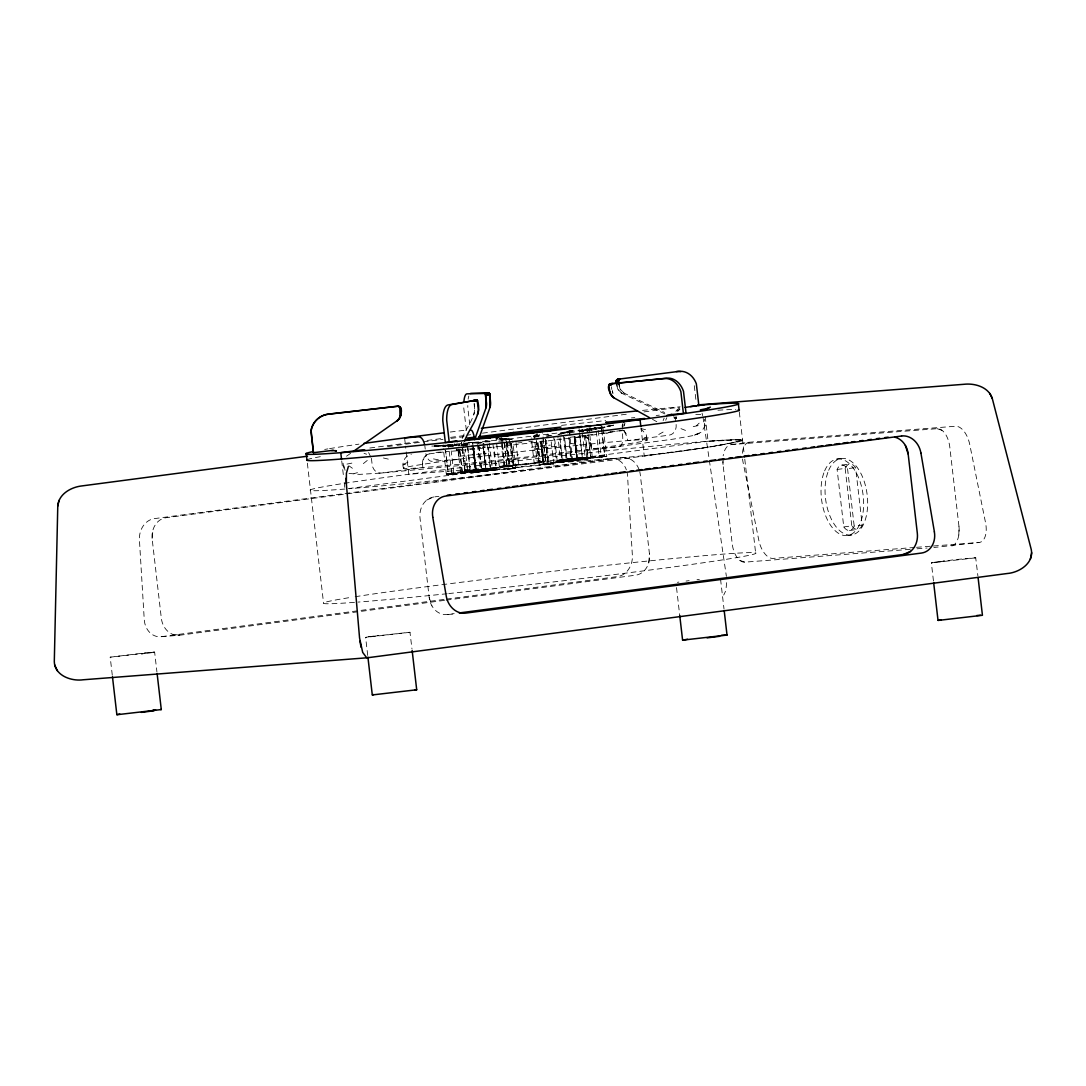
<?xml version="1.0" encoding="UTF-8"?>
<svg xmlns="http://www.w3.org/2000/svg" width="1086" height="1086" viewBox="0 0 1086 1086"><rect width="100%" height="100%" fill="white"/><g stroke="black" fill="none" stroke-linecap="round" stroke-linejoin="round"><path stroke-width="0.75" stroke-dasharray="5 3.75" d="M348.973 473.415L359.493 474.378L381.295 473.062L463.654 465.202L569.553 453.093L673.795 439.056L693.058 435.595L701.244 432.228L705.031 425.888L704.515 419.21M403.395 468.039C401.508 461.984 405.295 455.604 411.418 454.165M910.231 549.326L744.847 562.141A19.29 10.453 82.5 0 1 732.208 543.787L723.045 464.577L723.127 458.726M958.816 535.018L958.952 526.235L949.788 447.011A19.29 10.453 82.5 0 0 937.137 428.671L731.258 444.608A19.29 10.453 82.5 0 0 723.167 455.794M726.67 582.666L725.842 590.608L723.724 595.06M345.063 470.319L343.963 465.826M444.486 600.368L179.611 635.242A19.29 16.209 85.6 0 1 161.325 618.205L152.162 538.995L152.909 530.063M648.709 562.86L649.455 553.928L640.292 474.718A19.29 16.209 85.6 0 0 639.749 471.745M458.496 456.147L459.242 449.265A9.638 5.226 82.5 0 0 458.496 456.147L458.862 459.256L431.902 461.333A9.638 5.226 82.5 0 1 425.821 453.663M533.525 437.142C532.574 434.278 543.299 433.015 538.059 436.993M512.416 439.749L506.293 438.785L509.334 465.636L506.293 438.785L500.714 439.273L506.429 440.332M622.224 428.875L623.242 422.78M462.188 438.5C466.152 427.097 477.134 416.467 474.188 403.558M371.426 458.346L372.145 464.55A9.638 8.104 85.6 0 0 381.295 473.062L422.861 467.591L422.508 464.496L424.083 457.41L429.432 453.853L443.78 451.966M539.62 434.807C537.013 435.269 537.081 437.862 533.973 437.088M623.758 426.418L624.925 423.567L622.549 429.011M460.342 449.835L456.446 450.256L459.324 444.378M462.487 445.423L463.926 442.491M504.108 442.423L507.23 469.301L510.149 468.894L515.836 467.957L512.741 441.106M535.425 462.853L499.316 466.423L533.973 463.423L545.783 461.021L582.381 457.233L579.612 433.328M696.452 425.739L699.167 423.133M476.863 442.436C462.731 443.414 488.551 442.708 473.577 442.341M573.937 459.989L572.566 460.097L569.403 431.509L565.616 432.866M363.362 463.6L367.312 460.423M506.28 438.839L496.288 438.798M534.407 437.02L537.421 435.418M346.488 456.215L350.792 453.229M679.687 409.463L676.999 411.241A9.638 8.104 85.6 0 1 679.931 408.472M462.758 445.26L466.396 445.151M658.74 434.481L664.863 431.088M583.576 430.748L579.354 431.685L582.612 459.975L588.164 459.337L585.395 435.405L588.11 459.351L545.946 463.641A35.919 0.882 -6.6 0 1 496.587 469.098L476.347 471.324L477.555 471.134M443.034 445.26L467.659 445.056M403.34 464.333L410.046 461.211M426.825 500.022L433.884 496.981L438.907 496.316M571.25 430.273L563.905 432.567L568.67 431.889M546.054 437.101L550.439 435.282L546.109 435.73M606.64 433.518L610.739 431.834M569.05 431.753L573.109 430.355M559.792 460.45L556.466 461.211A35.919 0.882 -6.6 0 0 512.035 466.016L446.305 473.998L443.278 448.423M533.783 450.405L542.959 446.821M581.037 431.237L585.544 429.594L614.459 425.006L602.038 427.803M557.973 434.617L564.272 432.364M561.095 434.156L565.684 432.527M542.063 464.455L545.946 463.641C611.581 458.889 677.773 454.572 742.24 440.631L742.62 439.884L732.371 439.694L708.086 441.242L556.466 461.211L553.724 437.468M579.748 431.536L585.544 429.594L503.565 439.613L434.386 446.061L445.789 446.007M564.611 433.138L567.788 432.119M567.639 431.604L574.548 429.622M558.72 434.522L564.924 432.622M353.914 473.7L357.443 472.627M403.028 464.944L405.553 464.184M449.17 473.618L463.084 472.084L460.6 472.437L457.64 446.848M453.907 474.148L448.369 474.786L445.599 450.799L448.369 474.799L453.921 474.161L451.233 450.921M464.889 470.957L461.577 442.26L464.944 470.944L467.523 470.727M453.473 474.161L467.876 472.424L465.188 449.142M475.79 469.939L472.668 442.844L475.858 469.926L481.342 469.301L478.261 442.64M471.989 445.274L474.949 470.849L477.881 470.455M467.55 445.966L470.686 473.062L492.976 470.021M478.953 445.694L481.845 470.7L480.582 470.903M477.378 444.568L480.691 471.609M483.433 471.256L486.066 471.025L483.161 445.979L486.012 471.039L471.595 472.912M487.397 444.758L490.343 470.252L495.895 469.614L492.99 444.513M501.08 442.45L503.836 466.247L533.973 463.423L542.769 461.699L540.041 438.12M508.452 466.084L513.909 465.432L511.384 443.563L513.922 465.432L508.452 466.084L505.614 442.287M510.406 442.518L513.352 467.876L518.891 467.238M541.385 461.808L540.149 461.944L545.837 461.007L542.538 432.432M536.24 439.681L539.145 464.862L545.946 463.641L543.204 439.911L538.276 440.549M549.217 464.048L543.76 464.699L540.95 441.228L543.665 464.686L549.204 464.034L546.462 440.237M553.684 463.885L548.199 464.523L545.308 439.463L548.199 464.523L553.751 463.871L551.023 440.319M567.001 459.283L564.503 437.604L567.001 459.283L582.313 457.26M571.63 458.794L556.466 461.211L581.458 457.396M561.462 460.247L556.466 461.211L572.865 459.351L571.222 459.595L568.711 437.943M576.829 457.885L574.535 437.916L576.829 457.871L580.603 457.382M563.417 435.839L566.363 461.374L562.195 461.917M644.242 437.834L646.754 437.074L646.156 434.319L641.025 429.024M572.553 460.084L575.037 459.731M571.399 459.554L559.141 461.021L604.698 455.509L602.106 433.11M569.01 437.658L571.711 460.993L577.263 460.355L574.494 436.436L577.087 460.396M582.3 432.934L585.178 457.871L588.245 457.586M590.73 457.233L588.137 434.834L590.73 457.233L588.11 457.464M584.214 435.228L586.915 458.496L589.399 458.143L574.331 459.948M577.738 459.527L606.816 456.283L602.988 427.585M596.268 431.264L599.146 456.147L604.685 455.496L601.345 426.744L601.915 431.509M598.196 430.368L601.264 456.907L603.748 456.554L550.398 463.043L566.349 461.36M112.292 675.234L110.202 657.179L151.076 652.184L154.633 652.102L156.913 671.8M154.633 652.102L110.202 657.179M367.72 655.455L365.629 637.387L368.588 636.803L409.965 632.242L411.947 648.736M410.046 632.31L365.629 637.387M933.458 580.956L931.367 562.887L954.757 559.67L975.703 557.729L977.889 575.865M975.798 557.81L931.367 562.887M586.793 430.341L587.594 430.042L585.571 430.327M567.435 433.002L573.91 431.156M583.874 430.708L582.11 431.278L583.725 431.061M550.113 435.432L548.484 435.785M569.648 433.233L590.336 427.735M585.897 430.192L595.562 427.653M585.055 430.395L595.983 427.545M514.927 468.107L475.315 472.586M586.345 430.45L597.884 427.653M580.548 431.549L583.494 430.803M587.54 430.029L596.051 427.952M579.748 431.699L583.888 430.898M599.852 428.291L608.798 426.187M599.092 428.468L614.785 424.802L587.037 431.169M536.43 441.364L539.321 464.822M600.368 428.169L599.54 428.359M583.535 430.979L580.304 431.617M586.969 431.196L602.811 427.626M600.802 428.074L601.63 427.884M584.2 430.653L595.644 428.155L583.168 430.816M346.963 464.089L355.054 462.473M693.235 426.594L701.325 424.979M509.307 465.609L503.85 466.261M599.282 433.626L621.966 430.395L622.712 436.898A9.638 5.226 82.5 0 1 618.613 446.875L591.653 448.966L588.979 439.219L584.974 436.694L574.643 437.495M491.605 470.048L496.587 469.098L494.021 446.943M540.787 464.618L545.946 463.641L539.511 464.794M490.709 470.17L496.587 469.098L465.256 472.654M448.301 473.713L464.984 470.971M465.256 470.89L502.669 467.251L479.7 469.559M465.785 471.881L493.22 468.69L468.799 470.577M677.392 582.34L678.899 582.082M485.89 471.066L491.727 470.157M581.757 457.355L556.466 461.211L571.29 458.849L560.091 460.288M489.352 443.224L492.243 468.297L486.691 468.921L483.745 443.4M475.614 472.532L473.347 447.459M151.673 652.686L141.452 654.098M368.588 636.803L378.81 635.391M934.327 562.304L944.548 560.892M558.815 460.437L567.611 459.174M568.263 459.079L577.44 457.763M495.284 469.722L518.904 467.238L515.986 442.002M575.512 459.161L576.761 458.957L574.182 436.572L576.775 458.957M503.605 465.989L504.868 465.785L502.546 445.722M463.586 472.858L462.378 473.048L464.957 472.831M569.919 458.876L581.119 457.437L576.91 457.885M485.143 471.175L481.777 471.46M606.585 456.269L562.019 460.953L574.195 459.826M624.369 430.382L617.174 431.332M369.797 448.016L420.255 441.364M426.988 440.482L442.124 438.486M450.541 437.373L470.727 434.712M482.496 433.165L627.165 414.119M643.984 411.906L679.307 407.25M348.307 488.619L496.587 469.098L479.347 471.052M610.278 458.577L154.307 518.633A19.344 16.127 -84.1 0 0 139.429 539.986L144.248 619.536A19.344 16.127 -84.1 0 0 161.502 636.681L179.611 635.242L172.077 634.115M629.541 458.808L621.993 457.681L166.022 517.723A19.29 16.209 85.6 0 0 152.162 538.995M731.258 444.608L749.598 442.206L955.476 426.255A19.344 10.371 75.7 0 1 969.717 444.391L985.545 522.719A19.344 10.371 75.7 0 1 978.961 542.511L933.865 547.493M836.749 459.106L840.768 458.577M841.881 465.093L849.917 464.034M837.116 469.464L845.166 468.405A13.643 7.385 82.5 0 1 855.592 467.604L862.23 525.067L854.193 526.126A13.643 7.385 82.5 0 1 843.768 526.927L837.116 469.464A13.643 7.385 82.5 0 1 847.542 468.663L855.592 467.604M843.768 526.927L851.804 525.868A13.643 7.385 82.5 0 0 862.23 525.067M849.442 530.497L857.478 529.439M847.922 535.439L851.94 534.909M161.502 636.654L444.812 599.336M446.495 599.119L617.486 576.598A19.344 16.127 -84.1 0 0 632.364 555.258L627.532 475.709A19.344 16.127 -84.1 0 0 627.138 472.722M446.17 600.151L635.595 575.2A19.29 16.209 85.6 0 0 649.455 553.928M433.884 496.981A19.29 16.209 85.6 0 0 420.024 518.253L429.187 597.463A19.29 16.209 85.6 0 0 447.473 614.5L454.179 613.617M474.962 470.862L480.501 470.224L478.315 470.401M686.053 581.064L689.121 580.671M590.024 457.274L600.409 455.944M573.422 459.419L561.014 460.939L574.996 459.106M575.743 459.025L586.44 457.668M570.204 437.264L592.78 434.454M575.621 459.799L576.462 459.69M528.868 441.703L532.995 441.201M543.774 461.306L540.299 461.645L537.57 438.215M451.857 474.46L496.587 469.098L465.826 472.736M479.795 470.252L493.22 468.69L476.51 469.912M573.259 460.043L559.833 461.618L590.268 458.048M604.753 456.582L592.087 457.939M602.214 455.862L599.241 456.161M479.645 470.89L493.913 469.274A35.919 0.882 -6.6 0 1 490.899 469.22L478.858 470.469M697.008 579.72L699.343 579.449M576.327 459.582L589.97 458.211M516.407 467.591L514.737 467.781M517.723 442.979L521.891 442.518M531.366 447.242L550.344 445.111M534.353 448.817L561.041 445.817M499.438 456.907L518.429 454.776M539.851 462.12L537.312 462.351L534.108 435.5L536.321 435.567M537.081 462.65L539.701 462.405L536.959 438.635M467.822 470.55L502.669 467.251M569.621 459.052L567.082 459.297M478.424 469.709L476.822 469.885M478.722 469.546L479.958 469.41M587.811 457.64L585.273 457.885M463.518 472.03L493.22 468.69M448.871 473.795L446.332 474.025L450.011 474.541L446.482 474.025M493.261 469.844L495.881 469.6M541.765 464.632L539.158 464.876M575.621 460.613L585.245 459.745M585.544 459.568L586.779 459.432M483.148 471.419L480.609 471.663M473.605 472.654L476.225 472.424L473.333 447.446M473.32 472.831L470.781 473.075M510.149 468.894L512.782 468.663L509.483 440.21M590.689 458.007L605.798 456.337M550.819 464.279L549.217 464.441M509.008 469.166L509.85 469.071M548.783 435.825L551.851 435.5M458.387 450.038L468.012 449.007M469.614 448.83L480.84 447.608M482.442 447.446L485.646 447.093M459.106 456.242L486.365 453.283M463.953 471.989L466.138 471.786L463.07 445.206L461.129 445.084M502.669 465.975L503.483 465.894M575.906 459.636L562.168 461.075L559.602 438.92M573.096 460.898L573.91 460.803M583.996 459.88L584.811 459.785M505.913 444.242L509.293 443.889M469.736 470.36L479.564 469.451M480.976 469.383L490.465 468.433L480.636 469.342M562.589 461.876L575.485 460.491M535.547 462.962L534.217 463.043L531.244 437.821M602.649 456.812L601.277 456.921M588.3 458.401L586.997 458.509M571.901 460.953L560.824 462.025L557.919 436.952M461.984 472.342L460.613 472.451M515.823 467.944L510.284 468.582L507.162 441.622M517.981 467.401L548.905 464.469M513.352 467.89L514.37 467.822M508.248 469.233L507.23 469.301M554.254 462.5L562.467 461.754M494.972 469.763L514.818 468.012M568.399 431.509L569.403 431.509M557.878 460.654L557.172 460.681L554.267 435.581M571.928 459.568L571.236 459.609M504.162 465.826L504.854 465.785L501.569 437.427M572.417 460.966L571.725 461.007M676.483 416.725A9.638 8.104 85.6 0 0 676.564 418.232L674.297 418.409A9.638 8.104 85.6 0 1 674.216 416.902M914.819 547.439L773.056 558.421A19.344 10.371 75.7 0 1 758.829 540.285L743 461.957A19.344 10.371 75.7 0 1 742.539 458.984M916.503 547.317L931.693 546.136M933.39 546L978.948 542.471M916.991 548.81L927.118 548.023M447.473 614.5L455.713 613.861M544.371 464.659L550.249 464.211M565.657 461.401L557.43 462.025L564.163 461.564M487.41 468.894L495.637 468.283L488.89 468.745M562.276 460.057L559.765 434.563M544.249 464.238L541.751 438.839M470.007 470.333L467.564 445.382M539.579 464.849L544.928 464.482M450.88 473.537L467.862 472.424M499.764 466.41L504.759 466.098M508.479 465.772L513.474 465.446M543.774 464.387L553.303 463.885M476.265 442.504L490.886 441.649M498.718 441.188L505.492 440.794M504.284 466.233L508.981 465.962M577.874 459.446L575.146 433.857M596.377 434.495A94.088 2.294 -6.6 0 1 445.369 451.762L444.636 445.423L469.505 444.418M431.78 446.075L453.622 445.925L432.757 446.129M450.066 445.966L448.382 445.939M459.84 445.097L448.491 445.206L451.803 473.387M508.601 466.07L512.035 466.016L510.149 465.935M434.359 446.115L445.627 445.979M447.296 445.993L448.192 445.993M449.414 445.966L452.794 445.939M448.79 445.939L453.378 445.898M444.636 445.423L453.12 445.409M445.233 445.328L453.568 445.341M463.07 445.206L467.537 445.233M477.229 442.45L482.564 442.559M695.787 414.513L704.393 414.662M592.372 457.858L589.318 430.667M543.679 464.699L540.964 441.255M499.329 466.437L496.003 437.848M485.971 471.012L482.971 444.337M468.188 442.545L473.034 442.667M478.084 442.735L481.356 442.83M474.039 443.007L483.908 443.305M468.242 442.341L473.279 442.626M477.65 442.83L480.989 443.02M469.749 444.106L464.184 443.699L467.577 444.283M467.455 443.998L464.184 443.699L468.039 444.228M485.062 440.59L491.496 441.364M496.071 438.744L500.782 439.328M570.924 443.455L580.195 444.826M499.356 438.418L502.112 438.839M506.103 438.69L513.868 439.952M505.452 439.138L509.32 439.844M433.463 458.903L442.219 460.505M383.426 457.98L390.118 459.541M641.161 428.59L645.518 429.676M499.669 437.875L502.492 438.785M548.036 435.418L547.181 434.536L549.353 435.255M364.041 453.364L366.593 454.219M937.137 428.671L942.119 430.395M739.878 560.417L744.847 562.141M680.976 428.644L685.51 430.423M618.979 385.272L620.16 389.168A9.638 8.104 85.6 0 0 624.151 393.146L664.578 412.49M673.564 416.793L676.564 418.232M616.712 385.449L617.893 389.345A9.638 8.104 85.6 0 0 621.884 393.322L665.311 414.105M652.482 419.318L656.921 421.789M547.181 434.536L548.416 435.364M349.122 465.921L352.407 468.283M624.151 393.146L620.16 389.168L619.169 384.417M621.884 393.322L617.893 389.345L616.902 384.593M624.151 431.061L627.287 437.522L627.64 440.631L669.22 435.147A9.638 8.104 85.6 0 0 676.144 424.517L675.424 418.314A9.638 8.104 85.6 0 1 675.356 416.807M370.801 457.057L368.29 451.885A9.638 8.104 85.6 0 1 370.041 454.124M612.205 391.476L612.938 393.376L611.649 387.023M429.187 597.463L431.943 605.934M702.045 413.209L702.71 415.626M704.325 423.228L705.031 425.888M343.841 468.12L342.877 462.12M702.968 416.97L726.385 576.367M847.542 468.663L854.193 526.126M845.166 468.405L851.804 525.868M739.322 412.069L744.589 457.532M744.779 459.215L755.693 553.48M705.208 416.427L708.086 441.242L742.62 439.884C710.814 449.156 676.904 450.432 644.256 456.025L641.011 427.911M720.561 579.232L723.982 608.784M694.28 385.679L696.207 402.404M676.524 587.594L679.741 615.504M646.754 437.074L647.107 440.183A122.84 3 -6.6 0 1 458.726 464.333A122.84 3 -6.6 0 1 469.926 457.817A122.84 3 -6.6 0 1 647.107 440.183M611.486 386.779L611.798 389.453M601.658 426.35L602.024 429.527M579.055 428.549L579.422 431.739M536.986 433.192L537.38 436.531M504.366 442.912L507.108 466.654L408.798 474.27L405.54 446.142M488.333 447.065L490.899 469.22M473.51 447.364L476.374 471.351L473.347 445.762M469.776 424.735L467.835 408.01A19.874 5.077 83 0 1 467.781 405.567M466.328 430.246L463.817 408.499A19.874 5.077 83 0 1 463.749 406.055M424.857 445.966L425.223 449.061M404.589 437.875L405.35 444.5M341.723 460.939L343.447 475.831M344.208 482.442L344.791 487.41M307.365 463.165L323.533 602.893M545.308 439.463L548.199 464.523M511.384 443.617L513.909 465.432M501.773 439.029L502.343 444.052M474.148 403.829L474.636 410.277A9.638 3.489 83.9 0 1 473.672 414.988M344.981 489.053A217.824 5.321 -6.6 0 1 512.796 461.387A217.824 5.321 -6.6 0 1 721.538 444.921A217.824 5.321 -6.6 0 1 349.258 488.714M663.139 420.662A9.638 7.466 81.7 0 1 664.225 418.096M665.759 420.268A9.638 7.466 81.7 0 1 666.845 417.716M454.654 443.658A9.638 3.489 83.9 0 1 455.143 444.744M456.229 448.762A9.638 3.489 83.9 0 1 456.446 450.256M459.025 444.323A9.638 3.489 83.9 0 1 459.459 445.559M468.147 399.173A19.874 5.077 83 0 1 468.84 396.023M675.872 411.322A9.638 8.104 85.6 0 1 679.985 408.051M678.139 411.146A9.638 8.104 85.6 0 1 679.972 409.123M958.952 526.235A19.29 10.453 82.5 0 1 950.739 546.19M742.403 453.269A19.344 10.371 75.7 0 1 749.584 442.165M723.045 464.577A19.29 10.453 82.5 0 1 722.828 461.577M621.993 457.681A19.29 16.209 85.6 0 1 638.826 468.894M610.278 458.55A19.344 16.127 -84.1 0 1 626.378 469.871M355.176 596.716A217.824 5.321 -6.6 0 1 645.505 561.272A217.824 5.321 -6.6 0 1 732.303 558.34A217.824 5.321 -6.6 0 1 448.762 593.553M447.133 593.73A217.824 5.321 -6.6 0 1 358.054 602.092M354.457 602.363A217.824 5.321 -6.6 0 1 352.285 597.164M306.971 459.799A217.824 5.321 -6.6 0 1 323.927 456.025M387.498 446.59A217.824 5.321 -6.6 0 1 395.453 445.518M397.069 445.301A217.824 5.321 -6.6 0 1 421.599 442.097M423.269 441.88A217.824 5.321 -6.6 0 1 442.993 439.368M450.961 438.377A217.824 5.321 -6.6 0 1 463.926 436.776M561.53 425.373A217.824 5.321 -6.6 0 1 605.703 420.581M631.373 417.934A217.824 5.321 -6.6 0 1 634.808 417.581M656.215 415.463A217.824 5.321 -6.6 0 1 659.338 415.164M717.941 410.223A217.824 5.321 -6.6 0 1 735.846 409.517M615.192 431.346A94.088 2.294 -6.6 0 1 598.196 434.224M440.93 452.088A94.088 2.294 -6.6 0 1 433.49 452.468M584.974 436.694A9.638 5.226 82.5 0 1 591.286 445.871M622.061 426.309A9.638 5.226 82.5 0 1 622.74 423.811M623.079 430.219A9.638 8.104 85.6 0 1 627.287 437.522M324.7 449.428A217.824 5.321 -6.6 0 1 327.904 448.885M329.587 448.613A217.824 5.321 -6.6 0 1 358.923 444.147M450.228 432.038A217.824 5.321 -6.6 0 1 466.451 430.042M642.518 410.399A217.824 5.321 -6.6 0 1 680.162 406.843M422.508 464.496A9.638 8.104 85.6 0 1 429.432 453.853M699.045 433.463L693.058 435.595L699.045 433.463M538.846 436.205L532.764 436.273L538.887 436.205M462.419 473.075L459.554 449.075L462.337 473.075M823.84 472.926A38.58 20.892 82.5 0 0 842.397 535.099A38.58 20.892 82.5 0 0 860.764 483.786A38.58 20.892 82.5 0 0 823.84 472.926M827.858 472.396A38.58 20.892 82.5 0 0 846.415 534.57A38.58 20.892 82.5 0 0 864.782 483.256A38.58 20.892 82.5 0 0 827.858 472.396"/><path stroke-width="1.5" d="M307.555 456.201L82.156 485.89C71.269 487.017 58.59 493.981 57.775 506.049L54.3 661.632C54.707 675.56 71.214 681.438 83.106 679.782L367.611 657.749L1007.319 573.503C1019.252 572.553 1034.062 563.172 1031.252 549.53L992.319 398.63C988.762 387.05 974.861 383.019 963.947 384.295L697.809 404.902M366.647 657.709L362.697 652.414L359.561 637.998L346.353 483.704L346.42 473.143L348.43 466.342M666.913 415.476A9.638 7.466 81.7 0 1 669.166 414.798L683.393 413.427L680.881 391.693A19.874 15.394 81.7 0 0 664.36 378.566L609.979 383.765C605.784 387.023 611.011 395.548 614.038 397.883L649.523 417.662M698.868 405.567L696.343 383.833A19.874 16.697 85.6 0 0 678.655 371.398L617.622 379.299L616.319 380.534L616.549 384.118M619.169 384.417L618.504 381.254C621.681 376.204 616.346 381.96 618.816 383.942M471.066 430.137A9.638 2.457 83 0 1 474.636 439.654L485.999 407.807L485.822 395.032L485.225 393.444L467.061 393.838A19.874 5.077 83 0 0 463.898 401.603M478.668 439.165L490.03 407.304L489.84 394.544L489.243 392.956L471.093 393.349A19.874 5.077 83 0 0 470.442 393.526M464.645 441.025C468.609 428.698 483.555 413.888 477.012 400.015L451.871 404.535A19.874 7.181 83.9 0 0 446.699 420.323L449.21 442.056L445.328 442.477L442.803 420.73A19.874 7.181 83.9 0 1 447.975 404.956L477.229 400.069M1030.37 559.141L1031.7 552.72M333.47 450.418A9.638 9.625 59.8 0 0 331.949 450.473L313.447 452.686L310.922 430.952A19.874 19.833 59.8 0 1 328.298 414.228L398.236 406.232C404.345 406.883 400.408 419.223 396.797 420.934A9.638 9.625 59.8 0 0 400.422 416.033L400.367 407.929L398.535 406.218M57.775 506.049L59.051 500.388M609.979 383.765L608.703 385.815L610.305 393.756A9.638 7.466 81.7 0 0 614.038 397.883M616.902 384.593L616.237 381.43L617.622 379.299L619.889 379.136M497.809 437.346L498.922 435.649L581.92 426.486M611.771 383.82L666.994 378.172A19.874 15.394 81.7 0 1 683.501 391.313L686.013 413.047L683.393 413.427M497.049 437.468L498.922 435.649L465.555 439.925M353.289 451.45L397.028 420.811A9.638 9.625 59.8 0 0 400.653 415.897L400.585 407.793L398.453 406.096L328.529 414.092A19.874 19.833 59.8 0 0 311.153 430.816M540.407 431.861L542.552 430.572L540.122 431.916M313.447 452.686L311.343 432.486M398.453 406.096L400.367 407.929L400.422 416.033M459.215 612.952L903.457 554.457L910.516 551.403M706.484 408.77L710.366 407.101M504.61 436.056L513.759 432.459L560.987 427.083M112.482 676.877L116.854 714.642L119.813 714.059M157.103 673.442L161.285 709.565L116.949 714.724M367.91 657.098L372.281 694.864L373.733 694.524M412.137 650.378L416.698 689.773L372.376 694.931M679.741 615.504L682.592 640.143L687.533 639.247M724.172 610.427L727.023 635.066L682.592 640.143M933.648 582.598L938.019 620.35L940.978 619.767M978.079 577.508L982.436 615.273L938.114 620.432M546.869 431.509L556.602 429.051L550.29 430.613M700.348 409.87L708.873 408.173M449.21 442.056L455.794 440.875A9.638 3.489 83.9 0 1 457.477 441.635M609.327 384.037L612.599 383.372M608.771 384.933L611.391 384.553M608.717 385.218L611.337 384.838M690.452 406.558L696.601 405.743M685.035 407.386L703.877 404.847M447.296 495.216L450.649 494.768M455.672 494.103L459.025 493.668M464.061 493.003L467.414 492.555M472.437 491.904L475.79 491.456M480.826 490.791L484.166 490.356M487.519 489.908L492.555 489.257M497.578 488.591L500.931 488.143M505.967 487.478L509.32 487.044M512.673 486.596L517.696 485.944M521.049 485.496L526.086 484.831M529.439 484.397L534.461 483.732M537.814 483.284L542.851 482.632M546.204 482.184L549.557 481.75M554.579 481.084L557.933 480.636M562.969 479.985L566.322 479.537M571.345 478.872L574.698 478.437M579.72 477.772L583.073 477.324M588.11 476.673L591.463 476.225M596.485 475.559L599.839 475.125M604.875 474.46L608.228 474.012M611.581 473.577L616.604 472.912M619.957 472.478L624.993 471.813M630.016 471.148L633.369 470.7M636.722 470.265L641.758 469.6M645.111 469.166L650.134 468.5M653.487 468.052L656.84 467.618M661.876 466.953L665.229 466.518M670.252 465.853L673.605 465.405M678.628 464.74L681.981 464.306M687.017 463.641L690.37 463.206M693.723 462.758L698.746 462.093M703.782 461.428L707.135 460.993M710.488 460.545L715.511 459.894M718.864 459.446L723.9 458.781M728.923 458.129L732.276 457.681M735.629 457.233L740.666 456.582M744.019 456.134L749.041 455.468M752.394 455.034L755.747 454.586M760.784 453.934L764.137 453.486M769.159 452.821L772.513 452.387M777.535 451.722L780.888 451.274M785.925 450.622L789.278 450.174M792.631 449.74L797.653 449.075M802.69 448.409L806.043 447.961M811.066 447.31L814.419 446.862M817.772 446.427L822.808 445.762M826.161 445.314L831.184 444.663M834.537 444.215L839.573 443.55M842.926 443.115L847.949 442.45M851.302 442.002L854.655 441.568M859.678 440.902L863.031 440.468M868.067 439.803L871.42 439.355M876.443 438.69L879.796 438.255M884.832 437.59L888.185 437.156M901.57 436.029L445.599 496.071A19.344 16.222 75.1 0 0 432.798 517.262M153.94 710.787L141.384 712.389M719.679 636.287L707.122 637.876M489.324 393.023L485.143 393.431L486.555 403.34A9.638 2.457 83 0 1 485.999 407.807M485.388 393.634L489.419 393.146M485.551 393.987L489.582 393.485M485.7 394.462L489.732 393.974M485.768 394.747L489.786 394.245M485.863 395.331L489.881 394.842L490.587 402.852A9.638 2.457 83 0 1 490.03 407.304M475.492 437.061L467.17 438.052L475.071 439.178M478.817 436.653L513.759 432.459M473.116 400.422L477.338 400.164M473.455 400.585L477.555 400.49M475.152 401.223L477.745 400.951M644.677 418.463L605.649 422.318L608.472 422.861M584.96 426.214L591.028 425.658M153.072 710.054L155.61 709.823M597.015 425.142L601.468 424.762M721.348 635.324L727.023 635.066M976.776 615.531L980.549 615.246M616.916 379.611L619.414 379.285M616.549 380.019L618.816 379.842M616.319 380.534L618.586 380.371M616.251 380.833L618.518 380.657M616.237 381.43L618.504 381.254M404.589 437.875L418.544 436.803A9.638 5.226 82.5 0 1 424.626 444.473M414.811 689.746L416.698 689.773M160.552 709.47L161.285 709.565M489.772 437.577L485.089 437.373L489.895 437.984M490.03 437.644L485.089 437.373L489.8 437.957M534.013 432.825L528.013 432.214L532.507 432.73M489.162 392.942L489.881 394.842M477.012 400.015L478.532 409.87A9.638 3.489 83.9 0 1 477.555 414.567M989.78 393.39L992.319 398.63M54.599 664.836L57.368 670.809M905.398 445.504L908.154 453.962L917.317 533.185A19.29 16.209 85.6 0 1 903.457 554.457M359.914 641.188L361.068 647.283M920.914 452.984L934.394 531.855M432.771 517.262L446.251 596.146A19.344 16.222 75.1 0 0 465.595 613.128L921.566 553.045A19.344 16.222 75.1 0 0 934.367 531.869M738.399 404.06L739.172 410.671M640.821 426.255L640.048 419.644L626.106 420.716A9.638 5.226 82.5 0 0 623.853 421.952M341.533 459.283L340.76 452.672L362.276 449.835A9.638 8.104 85.6 0 1 364.815 449.971M306.238 453.459L306.999 460.07M346.122 478.152L346.353 483.704M670.632 414.635A9.638 7.466 81.7 0 1 671.786 414.404M334.963 450.595A9.638 9.625 59.8 0 1 336.416 451.016M331.732 450.595A9.638 9.625 59.8 0 1 336.198 451.152M676.388 371.575A19.874 16.697 85.6 0 1 680.746 371.67M901.57 435.988A19.344 16.222 75.1 0 1 920.887 452.984M894.932 437.21A19.29 16.209 85.6 0 1 908.154 453.962M738.263 409.653A217.824 5.321 -6.6 0 1 528.57 439.803A217.824 5.321 -6.6 0 1 306.971 459.799M697.986 405.322A217.824 5.321 -6.6 0 1 561.177 429.54A217.824 5.321 -6.6 0 1 313.338 451.532M363.796 443.441A217.824 5.321 -6.6 0 1 443.835 432.839M481.356 428.237A217.824 5.321 -6.6 0 1 637.468 410.902M513.339 433.911L505.927 436.151L513.339 433.911"/></g></svg>
